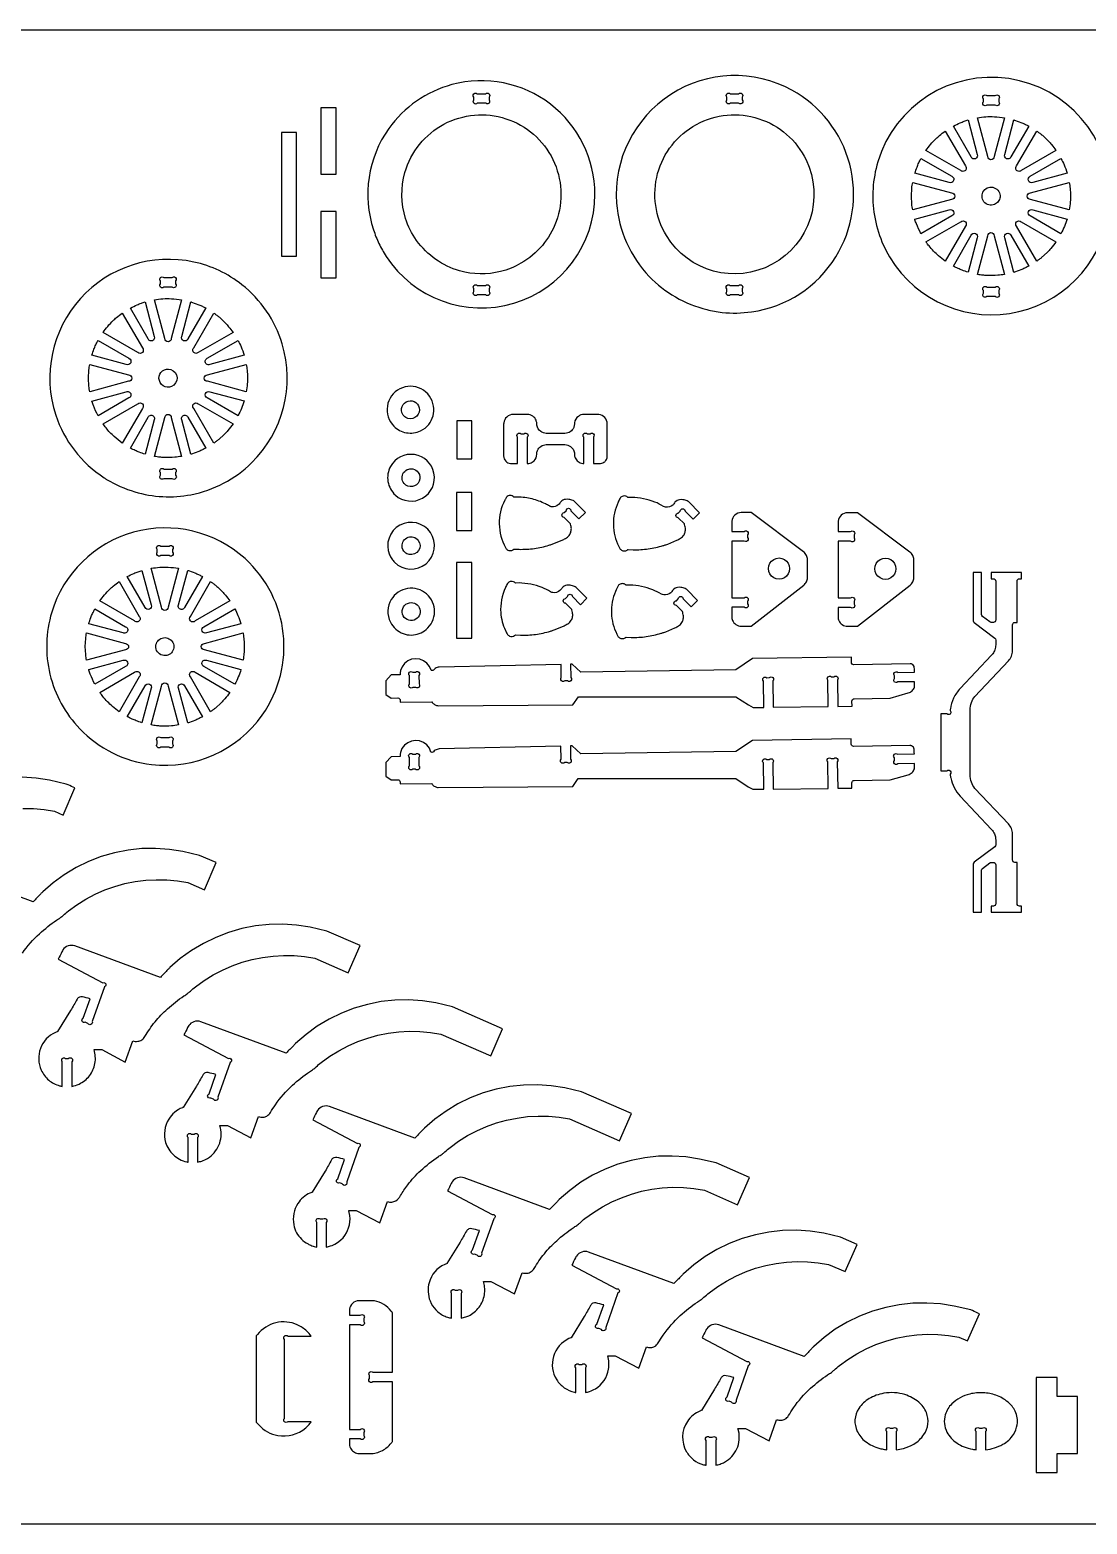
# Model space of a CAD drawing. Extents: x -1643 to 1837, y -1145 to 742.
# Drawn here: x -883 to 452, y -1145 to 742 of the extents above; entities that cross this region are included whole.
import ezdxf

# ---------------------------------------------------------------- set-up
doc = ezdxf.new("R2010")
doc.units = 0
doc.header["$MEASUREMENT"] = 0
doc.layers.get('0').update_dxf_attribs({"linetype": 'CONTINUOUS'})
doc.layers.add('SECTIONCUTEDGES', color=18, linetype='CONTINUOUS')

msp = doc.modelspace()

# ---------------------------------------------------------------- linework, layer by layer
msp.add_lwpolyline([(1837.2, -1144.6), (-1643.2, -1144.6), (-1643.2, 741.9), (1837.2, 741.9)], close=True)
at = {"layer": 'SECTIONCUTEDGES'}
for points in [[(-101, 430.6, 0.070963), (-67.9, 404.7, 0.069817), (-28.3, 388.7, 0.034745), (-9, 385.3, 0.061427), (28.3, 385.9, 0.222532), (134.6, 455.3, 0.429696), (79.2, 665.8, 0.275209), (-73.8, 660.4, 0.274744), (-142.3, 523.1, 0.086691), (-129.7, 473.3, 0.086412)], [(209.6, 444.5, 0.325322), (377.3, 389.5, 0.325497), (481.1, 532.1, 0.371858), (353.1, 680.4, 0.371962), (187.7, 575.4, 0.115164), (183.4, 507.4, 0.115322)], [(-433.2, 456, 0.331784), (-272.1, 396.8, 0.331988), (-169.6, 534.3, 0.233331), (-225.7, 648.1, 0.233148), (-350.3, 672.8, 0.174605), (-430, 617.3, 0.237892), (-449.3, 489.5, 0.032676), (-442.4, 472.3, 0.03255)], [(-307.6, 649.2), (-318.2, 649.2, -1), (-322.5, 653.5), (-322.5, 657, -1), (-318.2, 661.2), (-307.6, 661.2, -1), (-303.4, 657), (-303.4, 653.5, -1)], [(1.3, 661.2), (11.9, 661.2, -1), (16.2, 657), (16.2, 653.5, -1), (11.9, 649.2), (1.3, 649.2, -1), (-2.9, 653.5), (-2.9, 657, -1)], [(325.4, 659), (336, 659, -1), (340.3, 654.7), (340.3, 651.2, -1), (336, 647), (325.4, 647, -1), (321.1, 651.2), (321.1, 654.7, -1)], [(-394.9, 476.2, -0.080134), (-408.8, 503.9, -0.146264), (-409.6, 561.8, -0.425215), (-282, 629.8, -0.425051), (-218.7, 499.8, -0.087626), (-236, 469.9, -0.085811), (-263, 447.2, -0.071707), (-288.7, 436.8, -0.130273), (-340.5, 437.7, -0.084944), (-370.6, 452.1, -0.082952)], [(-79.3, 482.2, -0.428721), (-41.4, 622.5, -0.428259), (97, 577.8, -0.400307), (54.4, 446, -0.399853)], [(301.7, 628.2), (313.3, 584.7, -1), (305.6, 581.5), (283.1, 620.5, -0.012176), (291.5, 624.5, -0.019565), (296.9, 626.6, -0.009363), (299.3, 627.4, 0.003121)], [(347.8, 631), (334.7, 581.9, -1), (326.5, 581.9), (313.4, 630.9, -0.057699), (334.9, 632.3, -0.024823)], [(378.2, 620.5), (355.6, 581.5, -1), (347.9, 584.7), (359.5, 628.3, 0.006199), (360, 628.1, -0.0186), (360.4, 628), (369.7, 624.6, -0.018388), (374, 622.6, 0.006129)], [(272.8, 614.2), (298.2, 570.2, -1), (292.4, 564.4), (248.5, 589.8, -0.014778), (254.4, 597.3, -0.028539), (261.3, 604.7, -0.018438), (265.5, 608.4, -0.011345)], [(412.7, 589.8), (368.8, 564.4, -1), (363, 570.2), (388.4, 614.2, 0.006303), (391.5, 611.9, -0.01891), (394.6, 609.6, -0.017187), (398.2, 606.3, -0.012321), (403.1, 601.5, -0.018926), (407.1, 597, -0.012469)], [(242.2, 579.6), (281.2, 557.1, -1), (277.9, 549.3), (234.5, 560.9, -0.012918), (237.2, 568.7, -0.018758), (239.3, 573.9, -0.010898), (240.7, 576.7, 0.003632)], [(426.8, 561), (383.3, 549.3, -1), (380.1, 557.1), (419, 579.6, -0.026072), (422.9, 571.5, -0.02074)], [(231.7, 549.3), (280.7, 536.1, -1), (280.7, 527.9), (231.7, 514.8, 0.006429), (231.1, 518.3, -0.01929), (230.6, 521.9), (230.1, 532), (230.6, 542.2, -0.018896), (231.1, 545.7, 0.006298)], [(429.5, 514.8), (380.5, 527.9, -1), (380.5, 536.1), (429.5, 549.3, -0.005477), (430.5, 541.8, -0.027167), (431, 532.6, -0.022163), (430.7, 524.9, -0.016966)], [(335, 521.5, -0.761731), (321.5, 538.8, -0.761062), (342, 530.9, -0.135678), (339.8, 525.2, -0.135247)], [(234.4, 503.1), (277.9, 514.8, -1), (281.2, 507), (242.2, 484.5, -0.020623), (236.4, 497.2, -0.019978), (234.6, 502.2, -0.019766), (234.5, 502.7, 0.006588)], [(419, 484.5), (380.1, 507, -1), (383.3, 514.8), (426.7, 503.1, -0.023422), (423.4, 493.8, -0.022486)], [(248.5, 474.3), (292.4, 499.7, -1), (298.2, 493.9), (272.9, 449.9, -0.019294), (264.5, 456.6, -0.045903), (252.4, 469.1, -0.008546), (250.5, 471.4, -0.007227)], [(388.4, 449.9), (363, 493.9, -1), (368.8, 499.7), (412.7, 474.3, -0.014529), (406.2, 466, -0.022653), (401.7, 461), (394.6, 454.5, -0.018394), (391.5, 452.2, 0.006131)], [(283.1, 443.6), (305.6, 482.6, -1), (313.3, 479.4), (301.7, 435.9, -0.012234), (294.2, 438.5, -0.017991), (289.2, 440.6, -0.010478), (286.1, 442.1, 0.003492)], [(313.4, 433.1), (326.5, 482.1, -1), (334.7, 482.1), (347.8, 433.1, -0.013089), (339.1, 432.1, -0.036535), (325.6, 431.7, -0.015577), (320.2, 432.2, -0.012352)], [(359.5, 435.8), (347.9, 479.4, -1), (355.6, 482.6), (378.2, 443.6, 0.006248), (374, 441.5, -0.018746), (369.7, 439.5), (360.4, 436.1, -0.018599), (360, 435.9, 0.006199)], [(-786.3, 174.4, 0.063566), (-750.8, 158.7, 0.120276), (-679.8, 155.1, 0.147825), (-603.2, 195.3, 0.278823), (-564.6, 345.7, 0.15407), (-615.5, 420.2, 0.113627), (-676.2, 448.8, 0.268788), (-819.5, 402.6, 0.26905), (-850.6, 255.5, 0.085445), (-827, 211.1, 0.083649), (-789.3, 176.3, 0.004404), (-787.8, 175.3, 0.004421)], [(-703.4, 417.2), (-714, 417.2, -1), (-718.3, 421.5), (-718.3, 425, -1), (-714, 429.2), (-703.4, 429.2, -1), (-699.2, 425), (-699.2, 421.5, -1)], [(-318.2, 419.3), (-307.6, 419.3, -1), (-303.4, 415.1), (-303.4, 411.6, -1), (-307.6, 407.3), (-318.2, 407.3, -1), (-322.5, 411.6), (-322.5, 415.1, -1)], [(1.3, 419.3), (11.9, 419.3, -1), (16.2, 415.1), (16.2, 411.6, -1), (11.9, 407.3), (1.3, 407.3, -1), (-2.9, 411.6), (-2.9, 415.1, -1)], [(336, 405.1), (325.4, 405.1, -1), (321.1, 409.3), (321.1, 412.9, -1), (325.4, 417.1), (336, 417.1, -1), (340.3, 412.9), (340.3, 409.3, -1)], [(-737.7, 398.4), (-726.1, 354.9, -1), (-733.8, 351.7), (-756.3, 390.7, -0.012176), (-747.9, 394.7, -0.019565), (-742.5, 396.9, -0.009363), (-740.1, 397.7, 0.003121)], [(-691.6, 401.2), (-704.7, 352.2, -1), (-712.9, 352.2), (-726, 401.2, -0.057699), (-704.5, 402.5, -0.024823)], [(-661.2, 390.8), (-683.8, 351.7, -1), (-691.5, 354.9), (-679.9, 398.5, 0.006199), (-679.4, 398.4, -0.0186), (-679, 398.3), (-669.7, 394.8, -0.018388), (-665.4, 392.9, 0.006129)], [(-766.6, 384.4), (-741.2, 340.5, -1), (-747, 334.7), (-790.9, 360, -0.014778), (-785, 367.5, -0.028539), (-778.1, 374.9, -0.018438), (-773.9, 378.7, -0.011345)], [(-626.7, 360), (-670.6, 334.7, -1), (-676.4, 340.5), (-651, 384.4, 0.006303), (-647.9, 382.1, -0.01891), (-644.8, 379.8, -0.017187), (-641.2, 376.5, -0.012321), (-636.3, 371.7, -0.018926), (-632.3, 367.2, -0.012469)], [(-797.2, 349.8), (-758.2, 327.3, -1), (-761.5, 319.5), (-804.9, 331.2, -0.012918), (-802.3, 338.9, -0.018758), (-800.1, 344.1, -0.010898), (-798.7, 347, 0.003632)], [(-612.6, 331.2), (-656.1, 319.5, -1), (-659.4, 327.3), (-620.4, 349.8, -0.026072), (-616.5, 341.7, -0.02074)], [(-807.7, 319.5), (-758.7, 306.4, -1), (-758.7, 298.2), (-807.7, 285, 0.006429), (-808.3, 288.6, -0.01929), (-808.8, 292.1), (-809.3, 302.3), (-808.8, 312.4, -0.018896), (-808.3, 316, 0.006298)], [(-704.4, 291.7, -0.520017), (-720.2, 301.8, -0.519794), (-705.4, 313.2, -0.315968), (-697.4, 302.8, -0.315775)], [(-609.9, 285), (-658.9, 298.2, -1), (-658.9, 306.4), (-609.9, 319.5, -0.005477), (-609, 312.1, -0.027167), (-608.4, 302.8, -0.022163), (-608.7, 295.1, -0.016966)], [(-805, 273.3), (-761.5, 285, -1), (-758.2, 277.2), (-797.2, 254.7, -0.020623), (-803, 267.5, -0.019978), (-804.8, 272.4, -0.019766), (-804.9, 272.9, 0.006588)], [(-620.4, 254.7), (-659.4, 277.2, -1), (-656.1, 285), (-612.7, 273.4, -0.023422), (-616, 264, -0.022807)], [(-423.5, 241.5, 0.155406), (-407.7, 233.3, 0.152514), (-389.8, 235.7, 0.115137), (-379.6, 243.7, 0.20973), (-373.4, 266.8, 0.510659), (-416, 288.7, 0.510196)], [(-790.9, 244.5), (-747, 269.9, -1), (-741.2, 264.1), (-766.6, 220.2, -0.024397), (-776.8, 228.4, -0.042082), (-787, 239.3, -0.010889), (-789, 241.9, 0.00363)], [(-651, 220.1), (-676.4, 264.1, -1), (-670.6, 269.9), (-626.7, 244.5, -0.014529), (-633.2, 236.2, -0.022653), (-637.7, 231.2), (-644.8, 224.8, -0.018394), (-647.9, 222.4, 0.006131)], [(-412.4, 256.5, -0.493086), (-405.6, 273.2, -0.496276), (-391.3, 262.3, -0.270598), (-397, 252.5, -0.267947), (-408.5, 252.6, -0.063066), (-410.7, 254.3, -0.063066)], [(-756.3, 213.8), (-733.8, 252.8, -1), (-726.1, 249.6), (-737.7, 206.1, -0.012234), (-745.2, 208.7, -0.017991), (-750.2, 210.8, -0.010478), (-753.3, 212.3, 0.003492)], [(-726, 203.4), (-712.9, 252.4, -1), (-704.7, 252.4), (-691.6, 203.4, -0.013089), (-700.3, 202.3, -0.036535), (-713.8, 202, -0.015577), (-719.2, 202.4, -0.012352)], [(-679.9, 206.1), (-691.5, 249.6, -1), (-683.8, 252.8), (-661.2, 213.8, 0.006248), (-665.4, 211.7, -0.018746), (-669.7, 209.7), (-679, 206.3, -0.018599), (-679.4, 206.2, 0.006199)], [(-267.3, 194.4), (-267.3, 227.6, -1), (-263, 231.9), (-259.2, 231.9, -1), (-255, 227.6), (-255, 194.4, 0.052408), (-251.5, 195, 0.128325), (-246.5, 197.9, 0.197605), (-243.1, 206.2, -0.097222), (-242.1, 210.9, -0.148336), (-237.9, 216.1, -0.139985), (-231.1, 218.3), (-207.5, 218.3, -0.145828), (-200.5, 216, -0.209993), (-195.6, 207.9, -0.026239), (-195.5, 205.8, 0.09194), (-194.6, 201.8, 0.131652), (-190.9, 196.9, 0.131653), (-185.1, 194.5, 0.024549), (-184.4, 194.5, -0.008181), (-183.6, 194.4), (-183.6, 227.6, -1), (-179.3, 231.9), (-175.8, 231.9, -1), (-171.6, 227.6), (-171.6, 194.4, -0.00462), (-164, 194.4, 0.14671), (-158.2, 196.1, 0.128813), (-155.2, 199.3, 0.116385), (-154, 204), (-154, 244.4, 0.17911), (-157.2, 252.5, 0.186027), (-164.7, 256.3, 0.012625), (-165.1, 256.3, 0.006307), (-165.9, 256.4), (-183.6, 256.4, 0.145828), (-190.5, 254, 0.209993), (-195.4, 246, 0.026239), (-195.6, 243.8, -0.09194), (-196.4, 239.8, -0.148336), (-200.7, 234.6, -0.139985), (-207.5, 232.5), (-231.1, 232.5, -0.145828), (-238.1, 234.8, -0.209993), (-242.9, 242.9, -0.026239), (-243.1, 245, 0.09194), (-244, 249, 0.148336), (-248.2, 254.2, 0.139985), (-255, 256.4), (-272.9, 256.4, 0.17911), (-281, 253.1, 0.186027), (-284.8, 245.6, 0.012625), (-284.8, 245.2, 0.006307), (-284.9, 244.4), (-284.9, 204, 0.17911), (-282.3, 197.5, 0.185411), (-276.3, 194.5, 0.029365), (-274.5, 194.4, -0.004893)], [(-421.7, 154.6, 0.32468), (-387.3, 150.8, 0.324261), (-372.9, 182.4, 0.315456), (-397.5, 205.7, 0.314906), (-427.8, 190.6, 0.16802), (-431, 171.6, 0.16772)], [(-699.2, 183.1), (-699.2, 179.6, -1), (-703.4, 175.3), (-714, 175.3, -1), (-718.3, 179.6), (-718.3, 183.1, -1), (-714, 187.3), (-703.4, 187.3, -1)], [(-410.6, 169.3, -0.342692), (-411.2, 182.9, -0.167354), (-404.7, 187.5, -0.066194), (-402.4, 187.8, -0.053141), (-399.6, 187.6, -0.194534), (-392.7, 183.2, -0.255691), (-391.4, 172.1, -0.265791), (-400.1, 165.3, -0.258961)], [(-200.7, 118.6), (-208.4, 126.4, -1), (-208.4, 132.4), (-205.9, 134.9, -1), (-199.9, 134.8), (-189.8, 124.6), (-181.7, 132.7), (-195.3, 146.5, 0.061834), (-197.3, 147.7, 0.071753), (-202.7, 149.2, 0.070796), (-206.9, 149.2, 0.180454), (-212.7, 146, 0.028701), (-214.1, 144.2, -0.064537), (-215.6, 142.5, -0.217452), (-224.5, 139.8, -0.017845), (-225.5, 140, -0.040508), (-226, 140.2, -0.048621), (-227.2, 140.8, 0.025713), (-232, 143.5, 0.05669), (-249.1, 149.7, 0.056735), (-267.2, 152), (-271.9, 151.9, -0.12534), (-272.3, 152.2, 0.109514), (-274, 153.5, 0.209609), (-279.3, 153.5, 0.125437), (-281.4, 151.9, 0.040174), (-281.8, 151.2, 0.008606), (-283.5, 148, 0.123368), (-290.5, 118.3, 0.12115), (-282.5, 88.3, 0.018916), (-281.7, 86.9, 0.113433), (-280.3, 85.6, 0.1368), (-276.6, 84.5, 0.136799), (-273, 85.6, 0.077822), (-272.4, 86, -0.14103), (-271.9, 86.4), (-265.5, 86.1, 0.039745), (-246, 87.2, 0.041404), (-227.7, 91.3, 0.004978), (-223.7, 92.6, 0.009757), (-221.6, 93.3), (-210.2, 98.1, 0.025645), (-205.7, 100.5, 0.123538), (-201.3, 105, 0.094777), (-199.6, 109.7, 0.094759), (-199.7, 114.8, 0.002266), (-200.4, 117.9, 0.072469)], [(-56.6, 118.1), (-64.3, 125.9, -1), (-64.3, 131.9), (-61.8, 134.4, -1), (-55.8, 134.3), (-45.7, 124.1), (-37.5, 132.2), (-51.1, 146, 0.061834), (-53.1, 147.2, 0.071753), (-58.5, 148.7, 0.070796), (-62.7, 148.7, 0.180454), (-68.5, 145.5, 0.028701), (-69.9, 143.7, -0.064537), (-71.4, 142, -0.217452), (-80.3, 139.3, -0.101565), (-83.2, 140.3, 0.041153), (-94, 145.8, 0.046108), (-108.3, 150, 0.046145), (-123.1, 151.5), (-127.7, 151.4, -0.125395), (-128.3, 151.8, 0.143049), (-130.5, 153.2, 0.126432), (-133.8, 153.3, 0.126548), (-136.8, 151.9, 0.084828), (-137.7, 150.7, 0.021693), (-140.3, 145.6, 0.112451), (-146.3, 117.3, 0.11463), (-139.4, 89.7, 0.017441), (-137.6, 86.5, 0.121465), (-136.2, 85.1, 0.1368), (-132.5, 84, 0.136799), (-128.8, 85.1, 0.077822), (-128.3, 85.5, -0.14103), (-127.7, 85.9), (-121.3, 85.6, 0.039745), (-102.2, 86.7, 0.039745), (-83.5, 90.8, 0.006634), (-79.9, 91.9, 0.009757), (-77.5, 92.8), (-66, 97.6, 0.025645), (-61.6, 100, 0.123538), (-57.1, 104.5, 0.094777), (-55.5, 109.1, 0.090384), (-55.6, 114.3, 0.012931), (-56.3, 117.5, 0.06611)], [(3.2, 108.6), (19, 108.6, -1), (23.2, 104.4), (23.2, 100.9, -1), (19, 96.6), (3.2, 96.6), (3.2, 24.9), (19, 24.9, -1), (23.2, 20.7), (23.2, 17.2, -1), (19, 12.9), (3.2, 12.9, 0.001297), (3.2, 0.8, 0.098998), (4.1, -3.6, 0.147443), (8.4, -8.8, 0.140954), (15.1, -10.9), (27.7, -10.9), (94.2, 40.9, 0.106822), (97.5, 45.1, 0.106822), (98.8, 50.4), (98.8, 73.2, 0.109057), (97.5, 78.5, 0.109056), (94, 82.8), (27.7, 132.5), (15.1, 132.5, 0.17911), (7, 129.3, 0.186027), (3.2, 121.8, 0.027942), (3.1, 119.1, -0.002697)], [(137.5, 108.4), (153.3, 108.4, -1), (157.6, 104.2), (157.6, 100.7, -1), (153.3, 96.4), (137.5, 96.4), (137.5, 24.7), (153.3, 24.7, -1), (157.6, 20.5), (157.6, 17, -1), (153.3, 12.7), (137.5, 12.7, 0.001297), (137.5, 0.6, 0.098998), (138.4, -3.8, 0.147443), (142.7, -9, 0.140954), (149.4, -11.1), (162, -11.1), (228.5, 40.7, 0.106822), (231.8, 44.9, 0.106822), (233.1, 50.1), (233.1, 73, 0.109057), (231.8, 78.3, 0.109056), (228.3, 82.6), (162, 132.3), (149.4, 132.3, 0.17911), (141.4, 129.1, 0.186027), (137.6, 121.6, 0.027942), (137.4, 118.9, -0.002697)], [(-422.7, 69.7, 0.908245), (-377.3, 107.2, 0.907727), (-429, 79.1, 0.048368), (-426.3, 74.1, 0.048083)], [(-820.3, -140.5, 0.086412), (-778.8, -171, 0.086691), (-729.6, -185.6, 0.274319), (-589.8, -123.2, 0.379188), (-611.5, 74.3, 0.257222), (-752.3, 107.7, 0.257249), (-855.7, 6.6, 0.132982), (-857.9, -71.7, 0.132968)], [(-413.2, 90, -0.32992), (-405.7, 101.3, -0.330155), (-392.7, 97.4, -0.311912), (-392.3, 84.6, -0.306946), (-404.1, 79.5, -0.144672), (-409.7, 82.3, -0.191691)], [(-718, 90.2), (-707.4, 90.2, -1), (-703.2, 85.9), (-703.2, 82.4, -1), (-707.4, 78.2), (-718, 78.2, -1), (-722.3, 82.4), (-722.3, 85.9, -1)], [(-741.7, 59.4), (-730.1, 15.9, -1), (-737.8, 12.7), (-760.3, 51.6, -0.012176), (-751.9, 55.7, -0.019565), (-746.5, 57.8, -0.009363), (-744.1, 58.6, 0.003121)], [(-695.6, 62.1), (-708.7, 13.1, -1), (-716.9, 13.1), (-730, 62.1, -0.057699), (-708.5, 63.5, -0.024823)], [(-665.2, 51.7), (-687.8, 12.7, -1), (-695.5, 15.9), (-683.9, 59.4, 0.006199), (-683.4, 59.3, -0.0186), (-683, 59.2), (-673.7, 55.8, -0.018388), (-669.4, 53.8, 0.006129)], [(330.8, -372), (369.3, -372), (369.3, -364.4), (366.5, -364.4, -0.414214), (363.5, -361.4), (363.5, -309.2), (360.8, -309.2, -0.414214), (357.8, -306.2), (357.8, -304.4, -0.001328), (357.9, -280.6, 0.00959), (357.8, -273.4, 0.08671), (356.3, -266.5, 0.086806), (352.6, -260.5), (310.4, -215.7, -0.09411), (306, -208, -0.083078), (304.3, -198.2, -0.000752), (304.2, -157.7, -0.000752), (304.3, -117.1, -0.083078), (306, -107.3, -0.09411), (310.4, -99.7), (352.6, -54.9, 0.086806), (356.3, -48.8, 0.08671), (357.8, -41.9, 0.00959), (357.9, -34.8, -0.001329), (357.8, -11), (357.8, -9.2, -0.414214), (360.8, -6.2), (363.5, -6.2), (363.5, 46, -0.414214), (366.5, 49), (369.3, 49), (369.3, 56.7), (330.8, 56.7), (330.8, 49), (333.6, 49, -0.414214), (336.6, 46), (336.6, -3.2, -0.414214), (333.6, -6.2), (330.9, -6.2, -0.164223), (329.1, -5.6), (320, 1.4, -0.234068), (318.8, 3.8), (318.8, 56.7), (308.1, 56.7), (308.1, -4, 0.235486), (309.3, -6.4), (335.4, -26, -0.235486), (336.6, -28.4), (336.6, -34.5, -0.071048), (335.5, -40.7, -0.078973), (332.9, -45.7, -0.015763), (332.4, -46.4, -0.007881), (331.3, -47.6), (291.6, -89.6, 0.07388), (283.4, -101.8, 0.076866), (279.4, -115.4, 0.023417), (279.1, -117), (279.1, -117.6, -1), (274.8, -121.8), (267.2, -121.8), (267.2, -193.5), (274.8, -193.5, -1), (279.1, -197.8), (279.1, -198.3, 0.037161), (279.8, -202.6, 0.069854), (284, -214.7, 0.066871), (291.6, -225.7), (331.3, -267.8, -0.071048), (334.9, -273.1, -0.08294), (336.4, -278.5, -0.011822), (336.5, -279.4, -0.007881), (336.6, -280.9), (336.6, -287, -0.235486), (335.4, -289.4), (309.3, -309, 0.235486), (308.1, -311.4), (308.1, -372), (318.8, -372), (318.8, -319.1, -0.234068), (320, -316.7), (329.1, -309.8, -0.164223), (330.9, -309.2), (333.6, -309.2, -0.414214), (336.6, -312.2), (336.6, -361.4, -0.414214), (333.6, -364.4), (330.8, -364.4)], [(-770.6, 45.4), (-745.2, 1.4, -1), (-751, -4.4), (-794.9, 21, -0.014778), (-789, 28.5, -0.028539), (-782.1, 35.9, -0.018438), (-777.9, 39.6, -0.011345)], [(-630.7, 21), (-674.6, -4.4, -1), (-680.4, 1.4), (-655.1, 45.3, 0.006303), (-651.9, 43.1, -0.01891), (-648.8, 40.7, -0.017187), (-645.2, 37.5, -0.012321), (-640.3, 32.7, -0.018926), (-636.3, 28.2, -0.012469)], [(-198.9, 10.2), (-206.7, 18, -1), (-206.6, 24), (-204.1, 26.4, -1), (-198.1, 26.4), (-188, 16.2), (-179.9, 24.3), (-193.5, 38, 0.061834), (-195.5, 39.2, 0.071753), (-200.9, 40.8, 0.070796), (-205.1, 40.8, 0.180454), (-210.9, 37.6, 0.028701), (-212.3, 35.8, -0.064537), (-213.8, 34.1, -0.217452), (-222.7, 31.4, -0.101565), (-225.6, 32.4, 0.041153), (-236.4, 37.8, 0.046108), (-250.7, 42, 0.046145), (-265.5, 43.6), (-270.1, 43.5, -0.12534), (-270.5, 43.8, 0.109514), (-272.3, 45.1, 0.146598), (-275.8, 45.5, 0.139937), (-279.2, 43.9, 0.084828), (-280.1, 42.8, 0.021693), (-282.7, 37.7, 0.124471), (-288.6, 6.1, 0.096115), (-282.7, -16.3, 0.005797), (-280.6, -20.5, 0.187127), (-277.4, -23.4, 0.113295), (-274.2, -23.8, 0.113567), (-271.2, -22.8, 0.077822), (-270.7, -22.4, -0.14103), (-270.1, -22), (-263.7, -22.4, 0.039745), (-244.6, -21.3, 0.039745), (-225.9, -17.2, 0.006634), (-222.3, -16, 0.009757), (-219.8, -15.1), (-208.4, -10.3, 0.025645), (-204, -7.9, 0.123538), (-199.5, -3.4, 0.094777), (-197.8, 1.2, 0.090384), (-198, 6.3, 0.012931), (-198.7, 9.6, 0.06611)], [(-59.1, 7.4), (-66.8, 15.2, -1), (-66.8, 21.2), (-64.3, 23.6, -1), (-58.3, 23.6), (-48.2, 13.4), (-40, 21.5), (-53.6, 35.2, 0.061834), (-55.6, 36.5, 0.071753), (-61.1, 38, 0.070796), (-65.2, 38, 0.180454), (-71, 34.8, 0.028701), (-72.4, 33, -0.064537), (-73.9, 31.3, -0.217452), (-82.8, 28.6, -0.101565), (-85.7, 29.6, 0.041153), (-96.6, 35, 0.046108), (-110.8, 39.2, 0.046145), (-125.6, 40.8), (-130.2, 40.7, -0.141443), (-130.8, 41.1, 0.105545), (-131.8, 42, 0.153336), (-135.7, 42.7, 0.153374), (-139.3, 41.2, 0.08355), (-140.1, 40.1, 0.02938), (-143.8, 32.9, 0.110293), (-148.8, 5.7, 0.110294), (-141.9, -21, 0.017441), (-140.1, -24.2, 0.121465), (-138.7, -25.6, 0.1368), (-135, -26.7, 0.136799), (-131.3, -25.6, 0.077822), (-130.8, -25.2, -0.14103), (-130.2, -24.8), (-123.8, -25.1, 0.039745), (-104.7, -24.1, 0.039745), (-86.1, -19.9, 0.006634), (-82.4, -18.8, 0.009757), (-80, -17.9), (-68.6, -13.1, 0.025645), (-64.1, -10.7, 0.123538), (-59.7, -6.2, 0.094777), (-58, -1.6, 0.090384), (-58.1, 3.5, 0.012931), (-58.8, 6.8, 0.06611)], [(-411.8, -20.3, 0.094401), (-401.4, -22.1, 0.170768), (-382.9, -15.3, 0.464229), (-382.3, 29.8, 0.464136), (-426.9, 22.8, 0.259519), (-428, -5.8, 0.186569)], [(-801.2, 10.8), (-762.3, -11.7, -1), (-765.5, -19.5), (-808.9, -7.9, -0.012918), (-806.3, -0.1, -0.018758), (-804.1, 5.1, -0.010898), (-802.7, 7.9, 0.003632)], [(-616.7, -7.9), (-660.1, -19.5, -1), (-663.4, -11.7), (-624.4, 10.8, -0.026072), (-620.5, 2.7, -0.02074)], [(-397.8, -3.2, -0.43575), (-412.6, 4.3, -0.436868), (-404, 18.6, -0.391916), (-390.7, 10.5, -0.393)], [(-811.7, -19.5), (-762.7, -32.7, -1), (-762.7, -40.9), (-811.7, -54, 0.006429), (-812.3, -50.5, -0.01929), (-812.8, -46.9), (-813.3, -36.8), (-812.8, -26.6, -0.018896), (-812.3, -23.1, 0.006298)], [(-724.2, -37.9, -0.704491), (-704.8, -28.8, -0.705318), (-714, -48.1, -0.172802), (-720.9, -44.8, -0.173371)], [(-613.9, -54), (-662.9, -40.9, -1), (-662.9, -32.7), (-613.9, -19.5, -0.035509), (-612.5, -35.3, -0.037792), (-613.3, -50.2, -0.007975), (-613.6, -52.1, 0.002658)], [(-809, -65.7), (-765.5, -54, -1), (-762.3, -61.8), (-801.2, -84.3, -0.020623), (-807, -71.6, -0.019978), (-808.8, -66.6, -0.019766), (-808.9, -66.2, 0.006588)], [(-624.4, -84.3), (-663.4, -61.8, -1), (-660.1, -54), (-616.7, -65.7, -0.023422), (-620, -75, -0.022807)], [(-426.8, -101.7), (-418.5, -101.6, -0.414214), (-415.5, -104.6), (-415.5, -106.7), (-375.5, -106.4, -0.179261), (-375.2, -106.8, 0.072339), (-374.7, -107.6, 0.106772), (-371.5, -110.3, 0.104923), (-367.4, -111.4), (-197.6, -110.3), (-190.5, -100.1), (8.5, -100.1), (24.2, -110.3), (30.1, -113.6), (43.6, -113.5), (43.2, -80.3, -1), (47.4, -76), (50.9, -75.9, -1), (55.2, -80.1), (55.6, -113.4), (125.1, -112.5), (124.7, -79.2, -1), (128.9, -74.9), (132.4, -74.8, -1), (136.7, -79), (137.1, -112.4), (155.1, -112.1), (155, -105.5, -0.414143), (158, -102.5), (203.3, -101.8), (226.2, -95.2, 0.116099), (231, -92.4, 0.123161), (233.9, -88, 0.093814), (234.2, -85.6, -0.008595), (234.1, -81.1), (213.1, -81.4, -1), (208.8, -77.2), (208.8, -73.7, -1), (212.9, -69.4), (234, -69.1, 0.008792), (233.7, -63.1, 0.293453), (230.5, -58.8, 0.051082), (229.6, -58.5, 0.039322), (228.4, -58.4), (157.4, -59.6, -0.414353), (154.4, -56.6), (154.3, -50.1), (29.4, -51.9), (8.4, -66), (-187.3, -68.9), (-198.2, -58.8, 0.116141), (-198.6, -58.8, -0.019273), (-200.4, -58.9), (-200.1, -75.6, -1), (-204.3, -79.9), (-207.8, -80, -1), (-212.1, -75.8), (-212.4, -59.2), (-366.3, -62.7, 0.129415), (-371.2, -64.3, 0.061161), (-373.5, -66.3, -0.183348), (-375.2, -67.1, -0.251847), (-376.5, -66.5), (-378.6, -61.7), (-381.8, -57.6), (-386, -54.5), (-390.8, -52.6), (-396, -52), (-401.2, -52.8), (-406, -54.8), (-410.1, -58.1), (-413.2, -62.3), (-415.1, -67.1, 0.044207), (-415.4, -68.9, -0.011454), (-415.7, -72.3), (-427, -72.4), (-433.6, -79.8), (-433.5, -97)], [(-794.9, -94.5), (-751, -69.2, -1), (-745.2, -75), (-770.6, -118.9, -0.019294), (-778.9, -112.3, -0.045903), (-791.1, -99.7, -0.008546), (-792.9, -97.4, -0.007227)], [(-655, -118.9), (-680.4, -75, -1), (-674.6, -69.2), (-630.7, -94.5, -0.014529), (-637.2, -102.8, -0.022653), (-641.7, -107.8), (-648.8, -114.3, -0.018394), (-651.9, -116.6, 0.006131)], [(-399.7, -69.1), (-396.2, -69.1, -1), (-391.9, -73.3), (-391.8, -83.9, -1), (-396, -88.2), (-399.5, -88.2, -1), (-403.8, -84), (-403.9, -73.4, -1)], [(-760.4, -125.2), (-737.8, -86.2, -1), (-730.1, -89.4), (-741.7, -132.9, -0.012234), (-749.2, -130.3, -0.017991), (-754.2, -128.2, -0.010478), (-757.3, -126.7, 0.003492)], [(-730, -135.7), (-716.9, -86.7, -1), (-708.7, -86.7), (-695.6, -135.7, -0.013089), (-704.4, -136.8, -0.036535), (-717.8, -137.1, -0.015577), (-723.2, -136.6, -0.012352)], [(-683.9, -133), (-695.5, -89.4, -1), (-687.8, -86.2), (-665.2, -125.3, 0.006248), (-669.4, -127.4, -0.018746), (-673.7, -129.4), (-683, -132.8, -0.018599), (-683.4, -132.9, 0.006199)], [(-722.3, -159.5), (-722.3, -156, -1), (-718, -151.7), (-707.4, -151.7, -1), (-703.2, -156), (-703.2, -159.5, -1), (-707.4, -163.7), (-718, -163.7, -1)], [(-426.9, -204.9), (-418.6, -204.9, -0.414214), (-415.6, -207.9), (-415.6, -209.9), (-375.7, -209.7, -0.179261), (-375.3, -210, 0.072339), (-374.9, -210.8, 0.106772), (-371.6, -213.5, 0.104923), (-367.5, -214.7), (-197.7, -213.5), (-190.7, -203.4), (8.4, -203.4), (24.1, -213.6), (29.9, -216.9), (43.5, -216.8), (43.1, -183.5, -1), (47.2, -179.2), (50.8, -179.2, -1), (55, -183.4), (55.5, -216.6), (125, -215.8), (124.5, -182.4, -1), (128.7, -178.1), (132.2, -178.1, -1), (136.5, -182.2), (137, -215.6), (155, -215.4), (154.9, -208.8, -0.414143), (157.9, -205.7), (203.1, -205), (226.1, -198.5, 0.116099), (230.9, -195.7, 0.123161), (233.8, -191.2, 0.093814), (234.1, -188.8, -0.008595), (234, -184.3), (213, -184.6, -1), (208.7, -180.5), (208.6, -177, -1), (212.8, -172.6), (233.8, -172.3, 0.008792), (233.6, -166.4, 0.293453), (230.4, -162, 0.051082), (229.5, -161.8, 0.039322), (228.3, -161.7), (157.3, -162.8, -0.414353), (154.2, -159.9), (154.1, -153.3), (29.3, -155.2), (8.3, -169.2), (-187.5, -172.1), (-198.3, -162.1, 0.116141), (-198.7, -162, -0.019273), (-200.5, -162.1), (-200.3, -178.9, -1), (-204.5, -183.2), (-208, -183.2, -1), (-212.3, -179), (-212.5, -162.4), (-366.4, -166, 0.129415), (-371.3, -167.6, 0.061161), (-373.7, -169.5, -0.183348), (-375.4, -170.3, -0.251847), (-376.7, -169.8), (-378.7, -165), (-382, -160.9), (-386.1, -157.8), (-391, -155.9), (-396.2, -155.3), (-401.3, -156), (-406.1, -158.1), (-410.2, -161.3), (-413.3, -165.5), (-415.2, -170.4, 0.044207), (-415.5, -172.2, -0.011454), (-415.8, -175.5), (-427.1, -175.7), (-433.7, -183.1), (-433.6, -200.3)], [(-399.8, -172.4), (-396.3, -172.4, -1), (-392, -176.6), (-391.9, -187.2, -1), (-396.2, -191.5), (-399.7, -191.5, -1), (-403.9, -187.3), (-404, -176.6, -1)], [(-842.3, -592), (-842.3, -560.9, -1), (-838.1, -556.6), (-834.5, -556.6, -1), (-830.3, -560.9), (-830.3, -592, 0.059141), (-821.2, -589, 0.121388), (-808, -578.6, 0.121883), (-801.1, -563, 0.118656), (-802.2, -545.6), (-792.6, -545.6), (-762.8, -561.4), (-753.3, -534.5, 0.110316), (-747.1, -535.1, 0.121881), (-741.9, -533.2, 0.112814), (-738, -529.1, -0.038886), (-725.2, -510.5, -0.039453), (-709.6, -494.1, -0.033728), (-688.8, -477.8, -0.013715), (-686.5, -476.3, 0.024577), (-684.2, -474.7, 0.026089), (-680.6, -471.8, -0.020061), (-674, -466.2), (-663.2, -458.3), (-651.9, -451.3), (-640.1, -445.1), (-627.9, -439.7), (-615.3, -435.2), (-602.5, -431.7), (-589.4, -429.1), (-576.2, -427.4), (-562.9, -426.7), (-549.6, -426.9), (-536.3, -428.1), (-523.2, -430.2), (-481.1, -448.6), (-466.1, -414.3), (-508.2, -395.9), (-529.2, -391), (-546.4, -388.3), (-563.8, -387.2), (-581.2, -387.5), (-598.5, -389.4), (-615.6, -392.7), (-632.3, -397.5), (-648.6, -403.8), (-664.2, -411.4), (-679.2, -420.4), (-693.3, -430.6), (-706.4, -442, 0.013028), (-708.9, -444.5, -0.002171), (-718.5, -454.6), (-826.3, -414.6, 0.161142), (-834.9, -414.6, 0.167596), (-841.5, -419.7, 0.03262), (-842.8, -421.9, -0.002417), (-847.5, -431.3), (-791.1, -461.1, -1), (-789.1, -466.2), (-804.6, -509.9, -1), (-810.1, -512.4), (-813.4, -511.1, -1), (-815.8, -505.7), (-807.2, -481.3, 0.000984), (-817, -478.9, 0.161021), (-820.7, -479.2, 0.167951), (-823.7, -482, -0.009744), (-831.8, -496.1), (-848.3, -522.8, -0.104608), (-848.9, -523.1, 0.035992), (-851.1, -523.9, 0.199431), (-869.9, -544.1, 0.200046), (-868.9, -571.6, 0.109657), (-859.4, -584, 0.110065), (-845.7, -591.2, 0.017881), (-844, -591.6, -0.00596)], [(-683.5, -687.6), (-683.5, -656.5, -1), (-679.3, -652.3), (-675.7, -652.3, -1), (-671.5, -656.5), (-671.5, -687.6, 0.020963), (-666.2, -686.3, 0.061647), (-658.9, -682.9, 0.157927), (-644.5, -666.2, 0.157202), (-642.6, -644.2, 0.017201), (-642.9, -642.7, -0.005733), (-643.4, -641.3), (-633.8, -641.3), (-604, -657.1), (-594.5, -630.1, 0.09929), (-588.7, -630.9, 0.116244), (-584, -629.4, 0.12564), (-579.5, -625, -0.015905), (-573.2, -615.3, -0.056835), (-551.6, -590.5, -0.035533), (-530, -573.5, -0.013715), (-527.7, -572, 0.024577), (-525.4, -570.4, 0.026089), (-521.8, -567.4, -0.020061), (-515.2, -561.8), (-504.4, -554), (-493.1, -546.9), (-481.3, -540.7), (-469.1, -535.4), (-456.5, -530.9), (-443.7, -527.4), (-430.6, -524.7), (-417.4, -523.1), (-404.1, -522.3), (-390.8, -522.6), (-377.5, -523.8), (-364.4, -525.9), (-301.2, -553.5), (-286.3, -519.2), (-349.4, -491.6), (-370.4, -486.7), (-387.6, -484), (-405, -482.8), (-422.4, -483.2), (-439.7, -485), (-456.8, -488.4), (-473.5, -493.2), (-489.8, -499.5), (-505.4, -507.1), (-520.4, -516.1), (-534.4, -526.3), (-547.6, -537.7, 0.013028), (-550.1, -540.2, -0.002171), (-559.7, -550.2), (-667.5, -510.3, 0.161142), (-676.1, -510.3, 0.167596), (-682.7, -515.3, 0.03262), (-684, -517.6, -0.002417), (-688.7, -527), (-632.3, -556.7, -1), (-630.3, -561.9), (-645.8, -605.5, -1), (-651.3, -608.1), (-654.6, -606.8, -1), (-657, -601.4), (-648.4, -576.9, 0.000984), (-658.2, -574.6, 0.161021), (-661.9, -574.9, 0.167951), (-664.9, -577.7, -0.009744), (-673, -591.8), (-689.5, -618.5, -0.129096), (-690.1, -618.8, 0.054431), (-690.7, -618.9, 0.156273), (-707.9, -633.4, 0.217069), (-711.8, -662.7, 0.133361), (-702, -678.4, 0.130475), (-685.2, -687.3, 0.013414), (-684.4, -687.5, -0.004471)], [(-520.9, -794.8), (-520.9, -763.7, -1), (-516.6, -759.4), (-513.1, -759.4, -1), (-508.9, -763.7), (-508.9, -794.8, 0.020963), (-503.6, -793.4, 0.061647), (-496.2, -790.1, 0.206484), (-479.7, -766.8, 0.112398), (-479.9, -751.3, 0.012711), (-480.3, -749.9, -0.004237), (-480.7, -748.5), (-471.2, -748.5), (-441.4, -764.2), (-431.8, -737.3, 0.10429), (-426, -738, 0.22206), (-417.3, -733, 0.018768), (-415.1, -729.6, -0.030198), (-406.1, -716.3, -0.042786), (-389.6, -698.3, -0.036783), (-367.4, -680.6, -0.013715), (-365, -679.1, 0.024577), (-362.7, -677.6, 0.026089), (-359.1, -674.6, -0.020061), (-352.5, -669), (-341.8, -661.1), (-330.4, -654.1), (-318.7, -647.9), (-306.5, -642.5), (-293.9, -638.1), (-281.1, -634.5), (-268, -631.9), (-254.8, -630.2), (-241.5, -629.5), (-228.1, -629.7), (-214.9, -630.9), (-201.7, -633), (-138.6, -660.6), (-123.6, -626.4), (-186.7, -598.7), (-207.8, -593.8), (-225, -591.1), (-242.3, -590), (-259.8, -590.3), (-277.1, -592.2), (-294.2, -595.5), (-310.9, -600.3), (-327.1, -606.6), (-342.8, -614.2), (-357.7, -623.2), (-371.8, -633.4), (-385, -644.9, 0.013028), (-387.4, -647.3, -0.002171), (-397.1, -657.4), (-504.9, -617.4, 0.161142), (-513.5, -617.4, 0.167596), (-520.1, -622.5, 0.03262), (-521.4, -624.8, -0.002417), (-526, -634.1), (-469.7, -663.9, -1), (-467.7, -669.1), (-483.1, -712.7, -1), (-488.7, -715.2), (-492, -713.9, -1), (-494.4, -708.5), (-485.7, -684.1, 0.000984), (-495.6, -681.7, 0.161021), (-499.2, -682.1, 0.167951), (-502.3, -684.8, -0.009744), (-510.3, -698.9), (-526.9, -725.7, -0.102289), (-527.4, -725.9, 0.030824), (-529.6, -726.7, 0.147127), (-544.8, -739.7, 0.192634), (-550, -766.6, 0.079328), (-546.4, -776.7, 0.142426), (-532, -790.9, 0.04156), (-527.1, -793.1, 0.035326)], [(-350.6, -884.7), (-350.6, -853.6, -1), (-346.3, -849.4), (-342.8, -849.4, -1), (-338.6, -853.6), (-338.6, -884.7, 0.022698), (-332.7, -883.1, 0.051188), (-327.4, -880.8, 0.11815), (-314.7, -869.1, 0.121325), (-308.9, -853.2, 0.060016), (-309, -845.3, 0.034446), (-310.4, -838.4), (-300.9, -838.4), (-271.1, -854.1), (-261.5, -827.2, 0.110316), (-255.4, -827.9, 0.121881), (-250.1, -825.9, 0.112814), (-246.3, -821.8, -0.038886), (-233.5, -803.2, -0.039453), (-217.9, -786.9, -0.033728), (-197.1, -770.5, -0.013715), (-194.8, -769, 0.024577), (-192.4, -767.5, 0.026089), (-188.8, -764.5, -0.020061), (-182.2, -758.9), (-171.5, -751.1), (-160.2, -744), (-148.4, -737.8), (-136.2, -732.5), (-123.6, -728), (-110.8, -724.4), (-97.7, -721.8), (-84.5, -720.1), (-71.2, -719.4), (-57.9, -719.6), (-44.6, -720.8), (-31.4, -723), (10.6, -741.4), (25.6, -707.1), (-16.4, -688.7), (-37.5, -683.7), (-54.7, -681.1), (-72.1, -679.9), (-89.5, -680.2), (-106.8, -682.1), (-123.9, -685.5), (-140.6, -690.3), (-156.9, -696.5), (-172.5, -704.2), (-187.4, -713.1), (-201.5, -723.4), (-214.7, -734.8, 0.013028), (-217.1, -737.2, -0.002171), (-226.8, -747.3), (-334.6, -707.4, 0.161142), (-343.2, -707.4, 0.167596), (-349.8, -712.4, 0.03262), (-351.1, -714.7, -0.002417), (-355.8, -724), (-299.4, -753.8, -1), (-297.4, -759), (-312.8, -802.6, -1), (-318.4, -805.1), (-321.7, -803.8, -1), (-324.1, -798.5), (-315.4, -774, 0.000984), (-325.3, -771.7, 0.161021), (-329, -772, 0.167951), (-332, -774.7, -0.009744), (-340, -788.8), (-356.6, -815.6, -0.104608), (-357.1, -815.9, 0.035992), (-359.3, -816.7, 0.223397), (-379.1, -839.8, 0.161561), (-377.8, -862.8, 0.100402), (-370.5, -874.2, 0.094867), (-358.8, -882.3, 0.032757), (-355.9, -883.3, 0.017693)], [(-193.7, -978.5), (-193.7, -947.4, -1), (-189.4, -943.1), (-185.9, -943.1, -1), (-181.7, -947.4), (-181.7, -978.5, 0.020963), (-176.4, -977.1, 0.061647), (-169.1, -973.8, 0.220567), (-152.4, -948.9, 0.114184), (-153.5, -932.1), (-144, -932.1), (-114.2, -947.9), (-104.6, -921, 0.09929), (-98.9, -921.7, 0.116244), (-94.2, -920.3, 0.12564), (-89.7, -915.9, -0.015905), (-83.4, -906.1, -0.056835), (-61.8, -881.3, -0.035533), (-40.2, -864.3, -0.013715), (-37.9, -862.8, 0.024577), (-35.5, -861.2, 0.026089), (-31.9, -858.3, -0.020061), (-25.4, -852.7), (-14.6, -844.8), (-3.3, -837.8), (8.5, -831.6), (20.7, -826.2), (33.3, -821.7), (46.1, -818.2), (59.2, -815.6), (72.4, -813.9), (85.7, -813.2), (99, -813.4), (112.3, -814.6), (125.5, -816.7), (146.5, -825.9), (161.5, -791.6), (140.5, -782.4), (119.4, -777.5), (102.2, -774.8), (84.8, -773.7), (67.4, -774), (50.1, -775.9), (33, -779.2), (16.3, -784), (0, -790.3), (-15.6, -797.9), (-30.5, -806.9), (-44.6, -817.1), (-57.8, -828.5, 0.013028), (-60.2, -831, -0.002171), (-69.9, -841), (-177.7, -801.1, 0.161142), (-186.3, -801.1, 0.167596), (-192.9, -806.2, 0.03262), (-194.2, -808.4, -0.002417), (-198.9, -817.8), (-142.5, -847.6, -1), (-140.5, -852.7), (-156, -896.4, -1), (-161.5, -898.9), (-164.8, -897.6, -1), (-167.2, -892.2), (-158.5, -867.8, 0.000984), (-168.4, -865.4, 0.161021), (-172.1, -865.7, 0.167951), (-175.1, -868.5, -0.009744), (-183.2, -882.6), (-199.7, -909.3, -0.104608), (-200.2, -909.6, 0.035992), (-202.4, -910.4, 0.217293), (-222, -932.9, 0.217842), (-217.9, -962.4, 0.098469), (-208.3, -972.4, 0.095737), (-195.4, -978.1, 0.013414), (-194.5, -978.3, -0.004471)], [(-425.3, -965), (-450, -965, -1), (-454.2, -960.8), (-454.2, -957.2, -1), (-450, -953), (-425.3, -953), (-425.3, -877.9, 0.084752), (-425.6, -877.4, 0.003619), (-427, -875.6, 0.092146), (-436.3, -867.3, 0.089566), (-448.2, -862.8, 0.008346), (-449.2, -862.7, 0.018717), (-449.7, -862.6), (-467.6, -862.6, 0.17911), (-475.8, -865.9, 0.186027), (-479.6, -873.4, 0.033765), (-479.7, -877.2, -0.008515), (-479.7, -881), (-466, -881, -1), (-461.7, -885.2), (-461.7, -888.8, -1), (-466, -893), (-479.7, -893), (-479.7, -1025), (-466, -1025, -1), (-461.7, -1029.2), (-461.7, -1032.8, -1), (-466, -1037), (-479.7, -1037, 0.0062), (-479.6, -1043.9, 0.14327), (-477.6, -1050.1, 0.122636), (-473.4, -1053.9, 0.116385), (-467.6, -1055.4), (-449.6, -1055.4, 0.041427), (-445.9, -1054.7, 0.057392), (-438.1, -1051.8, 0.053517), (-432.1, -1047.7, 0.053288), (-427, -1042.4, 0.003544), (-425.6, -1040.6, 0.084661), (-425.3, -1040.1)], [(-29.1, -1070.3), (-29.1, -1039.2, -1), (-24.9, -1035), (-21.4, -1035, -1), (-17.1, -1039.2), (-17.1, -1070.3, 0.023138), (-11.4, -1068.8, 0.047803), (-6, -1066.4, 0.163928), (9.6, -1049.7, 0.163128), (11.8, -1026.8, 0.017201), (11.4, -1025.4, -0.005733), (11, -1024), (20.6, -1024), (50.4, -1039.7), (59.9, -1012.8, 0.09929), (65.5, -1013.5, 0.110758), (70.4, -1012.1, 0.133074), (74.9, -1007.7, -0.017801), (81.1, -997.9, -0.056835), (102.8, -973.2, -0.035533), (124.3, -956.1, -0.013715), (126.7, -954.6, 0.024577), (129, -953.1, 0.026089), (132.6, -950.1, -0.020061), (139.2, -944.5), (150, -936.7), (161.3, -929.6), (173.1, -923.4), (185.3, -918), (197.8, -913.6), (210.7, -910), (223.7, -907.4), (237, -905.7), (250.3, -905), (263.6, -905.2), (276.9, -906.4), (290, -908.6), (301, -913.4), (316, -879.1, -0.004535), (307.2, -875.1, 0.027218), (305, -874.3), (284, -869.3), (266.8, -866.7), (249.4, -865.5), (232, -865.8), (214.7, -867.7), (197.6, -871.1), (180.8, -875.9), (164.6, -882.1), (148.9, -889.8), (134, -898.7), (119.9, -909), (106.8, -920.4, 0.013028), (104.3, -922.8, -0.002171), (94.7, -932.9), (-13.1, -893, 0.161142), (-21.8, -893, 0.167596), (-28.4, -898, 0.03262), (-29.7, -900.3, -0.002417), (-34.3, -909.6), (22.1, -939.4, -1), (24.1, -944.6), (8.6, -988.2, -1), (3, -990.7), (-0.2, -989.4, -1), (-2.7, -984.1), (6, -959.6, 0.000984), (-3.8, -957.3, 0.161021), (-7.5, -957.6, 0.167951), (-10.5, -960.3, -0.009744), (-18.6, -974.4), (-35.2, -1001.2, -0.129096), (-35.7, -1001.4, 0.054431), (-36.4, -1001.6, 0.148247), (-52.9, -1015.1, 0.286429), (-54.2, -1052.9, 0.098121), (-45, -1063.4, 0.098543), (-32.5, -1069.6, 0.017881), (-30.8, -1070, -0.00596)], [(-527.9, -1015.4), (-557.4, -1015.4, -1), (-561.7, -1011.2), (-561.7, -911.5, -1), (-557.4, -907.3), (-527.9, -907.3, 0.038073), (-533.6, -900.9, 0.086225), (-545.5, -893, 0.165526), (-572.6, -890.5, 0.163078), (-595.9, -905.2, -0.003274), (-597.3, -906.8, 0.092926), (-597.5, -907.3), (-597.5, -1015.4, 0.085175), (-597.3, -1015.9, 0.019014), (-594.2, -1019.5, 0.164246), (-570.1, -1032.7, 0.225008), (-534.9, -1023, 0.029293), (-531.7, -1020, 0.021768)], [(198.9, -1050.7), (198.9, -1027.9, -1), (203.2, -1023.7), (206.7, -1023.7, -1), (210.9, -1027.9), (210.9, -1050.7, 0.027943), (220, -1049, 0.074409), (233.1, -1043.6, 0.105275), (245.9, -1031.6, 0.255238), (249, -1003.8, 0.121832), (239.4, -990.7, 0.099242), (221.9, -981.2, 0.118307), (195.1, -979.5, 0.090162), (176.8, -986.2, 0.113409), (163.7, -998.5, 0.265194), (161.7, -1027.6, 0.119117), (172.1, -1040.3, 0.097373), (190.1, -1049.1, 0.01993), (193, -1049.8, 0.009773)], [(311.8, -1050.7), (311.8, -1027.9, -1), (316.1, -1023.7), (319.6, -1023.7, -1), (323.8, -1027.9), (323.8, -1050.7, 0.098597), (345.5, -1043.9, 0.122424), (359, -1031.4, 0.107731), (363.7, -1019.1, 0.150933), (361.1, -1002.1, 0.107046), (352.1, -990.6, 0.088982), (336.9, -981.9, 0.074213), (320.8, -978.8, 0.070501), (303.7, -980.4, 0.135194), (281.1, -992.9, 0.127408), (272.8, -1006.6, 0.198024), (275, -1028.5, 0.122987), (287.4, -1042.1, 0.051851), (296.8, -1047.1, 0.050286), (307.3, -1050.1, 0.014778), (309.6, -1050.5, -0.004926)]]:
    msp.add_lwpolyline(points, format="xyb", close=True, dxfattribs=at)
for points in [[(-515.7, 643.6), (-515.7, 559.6), (-496.6, 559.6), (-496.6, 643.6)], [(-546.5, 456.3), (-546.5, 612.3), (-565.6, 612.3), (-565.6, 456.3)], [(-515.7, 428.7), (-496.6, 428.7), (-496.6, 512.7), (-515.7, 512.7)], [(-344.2, 200.3), (-325.1, 200.3), (-325.1, 248.3), (-344.2, 248.3)], [(-344.5, 109.7), (-325.3, 109.7), (-325.3, 157.7), (-344.5, 157.7)], [(-325.3, -26.2), (-325.3, 69.5), (-344.5, 69.5), (-344.5, -26.2)], [(50, 65.2), (51.3, 68.5), (53.4, 71.3), (56.2, 73.4), (59.4, 74.7), (62.9, 75.2), (66.4, 74.7), (69.6, 73.4), (72.4, 71.3), (74.5, 68.5), (75.8, 65.2), (76.3, 61.8), (75.8, 58.3), (74.5, 55.1), (72.4, 52.3), (69.6, 50.2), (66.4, 48.8), (62.9, 48.4), (59.4, 48.8), (56.2, 50.2), (53.4, 52.3), (51.3, 55.1), (50, 58.3), (49.5, 61.8)], [(184.3, 65), (185.6, 68.3), (187.8, 71), (190.5, 73.2), (193.8, 74.5), (197.2, 75), (200.7, 74.5), (203.9, 73.2), (206.7, 71), (208.8, 68.3), (210.2, 65), (210.6, 61.6), (210.2, 58.1), (208.8, 54.9), (206.7, 52.1), (203.9, 50), (200.7, 48.6), (197.2, 48.2), (193.8, 48.6), (190.5, 50), (187.8, 52.1), (185.6, 54.9), (184.3, 58.1), (183.8, 61.6)], [(414.3, -983.6), (414.3, -959.6), (387.6, -959.6), (387.6, -1079.6), (414.3, -1079.6), (414.3, -1055.6), (440, -1055.6), (440, -983.6)]]:
    msp.add_lwpolyline(points, close=True, dxfattribs=at)
for points in [[(-892, -241.1), (-878.7, -241.3), (-865.4, -242.5), (-852.3, -244.6), (-841.3, -249.4), (-826.3, -215.1, -0.004535), (-835, -211.2, 0.027218), (-837.3, -210.3), (-858.3, -205.4), (-875.5, -202.7), (-892.9, -201.6)], [(-892.8, -423.9, -0.056835), (-871.1, -399.2, -0.035533), (-849.6, -382.1, -0.013715), (-847.2, -380.6, 0.024577), (-844.9, -379.1, 0.026089), (-841.3, -376.1, -0.020061), (-834.7, -370.5), (-823.9, -362.7), (-812.6, -355.6), (-800.8, -349.4), (-788.6, -344), (-776.1, -339.6), (-763.2, -336), (-750.2, -333.4), (-736.9, -331.7), (-723.6, -331), (-710.3, -331.2), (-697, -332.4), (-683.9, -334.6), (-662.9, -343.8), (-647.9, -309.5), (-668.9, -300.3), (-689.9, -295.3), (-707.1, -292.7), (-724.5, -291.5), (-741.9, -291.8), (-759.2, -293.7), (-776.3, -297), (-793.1, -301.9), (-809.3, -308.1), (-825, -315.8), (-839.9, -324.7), (-854, -335), (-867.1, -346.4, 0.013028), (-869.6, -348.8, -0.002171), (-879.2, -358.9), (-987, -319, 0.161142)]]:
    msp.add_lwpolyline(points, format="xyb", dxfattribs=at)

doc.saveas('drawing.dxf')
